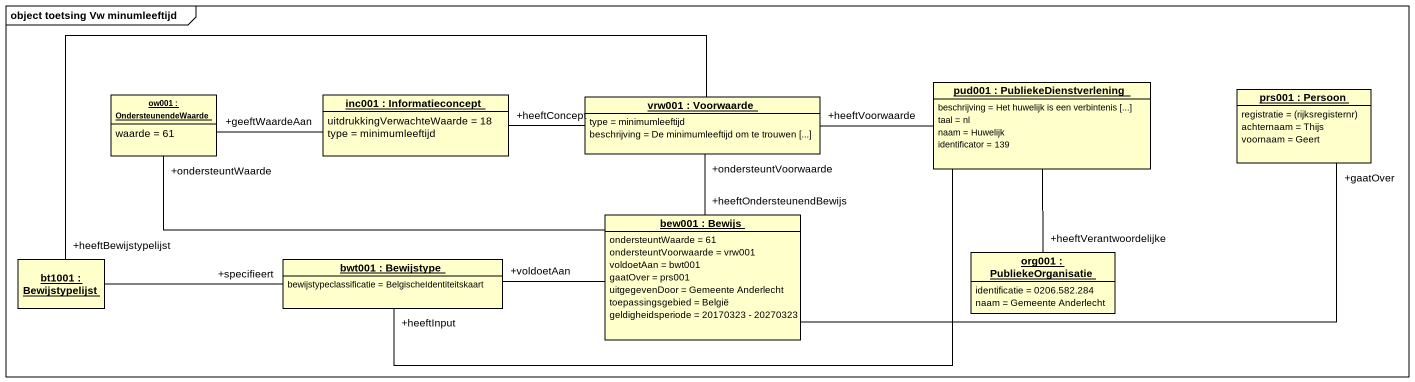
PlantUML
@startuml
mainframe object toetsing Vw minumleeftijd
hide circle
hide empty members
object "ow001 : OndersteunendeWaarde" as ow001 {
  waarde = 61
}
object "inc001 : Informatieconcept" as inc001 {
  uitdrukkingVerwachteWaarde = 18
  type = minimumleeftijd
}
object "vrw001 : Voorwaarde" as vrw001 {
  type = minimumleeftijd
  beschrijving = De minimumleeftijd om te trouwen [...]
}
object "pud001 : PubliekeDienstverlening" as pud001 {
  beschrijving = Het huwelijk is een verbintenis [...]
  taal = nl
  naam = Huwelijk
  identificator = 139
}
object "prs001 : Persoon" as prs001 {
  registratie = (rijksregisternr)
  achternaam = Thijs
  voornaam = Geert
}
object "bew001 : Bewijs" as bew001 {
  ondersteuntWaarde = 61
  ondersteuntVoorwaarde = vrw001
  voldoetAan = bwt001
  gaatOver = prs001
  uitgegevenDoor = Gemeente Anderlecht
  toepassingsgebied = België
  geldigheidsperiode = 20170323 - 20270323
}
object "bt1001 : Bewijstypelijst" as bt1001
object "bwt001 : Bewijstype" as bwt001 {
  bewijstypeclassificatie = BelgischeIdentiteitskaart
}
object "org001 : PubliekeOrganisatie" as org001 {
  identificatie = 0206.582.284
  naam = Gemeente Anderlecht
}
ow001 -right- "+geeftWaardeAan" inc001
ow001 "+ondersteuntWaarde" -right- bew001
vrw001 -left- "+heeftConcept" inc001
vrw001 "+heeftVoorwaarde" -right- pud001
vrw001 "+ondersteuntVoorwaarde" -- "+heeftOndersteunendBewijs" bew001
vrw001 -left- "+heeftBewijstypelijst" bt1001
pud001 -- "+heeftVerantwoordelijke" org001
bew001 -right- "+gaatOver" prs001
bt1001 -right- "+specifieert" bwt001
bwt001 "+heeftInput" -right- pud001
bwt001 "+voldoetAan" -right- bew001
@enduml
